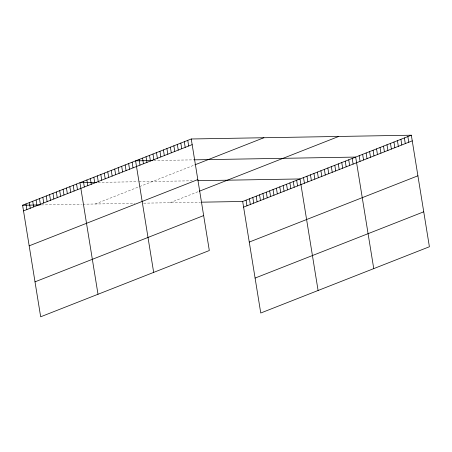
<?xml version="1.0" encoding="UTF-8"?>
<svg xmlns="http://www.w3.org/2000/svg" width="452" height="452" viewBox="0 0 452 452"><rect width="100%" height="100%" fill="white"/><g stroke="black" fill="none" stroke-linecap="round" stroke-linejoin="round"><path stroke-width="0.34" stroke-dasharray="2.26 1.69" d="M95.231 204.005L139.075 186.772M139.64 186.552L194.309 165.07M170.059 202.722L198.727 191.456M153.753 160.539L193.959 159.85M98.095 182.405L137.657 181.727M138.95 181.704L192.185 180.794M41.403 204.925L81.609 204.236M82.908 204.214L134.843 203.321M143.646 203.174L200.535 202.197"/><path stroke-width="0.68" d="M191.247 138.984L209.316 250.527L40.669 316.79L22.6 205.248L191.247 138.984L411.331 135.21L429.4 246.752L260.753 313.016L242.684 201.473L411.331 135.21M23.515 210.898L192.162 144.634M194.891 164.844L263.878 137.736M29.177 245.843L197.823 179.58M199.287 191.236L338.706 136.453M35.007 281.845L203.654 215.581M243.6 207.129L412.252 140.866M249.261 242.069L417.908 175.805M255.092 278.076L423.739 211.807M152.454 160.562L135.594 160.85L153.663 272.392M194.603 159.838L355.679 157.076L373.747 268.618M96.801 182.427L79.942 182.715L98.005 294.258M197.846 180.698L300.026 178.947L318.089 290.489M22.6 205.248L40.109 204.948M201.829 202.174L242.684 201.473M407.857 136.577L408.772 142.227M404.376 137.945L405.291 143.595M400.901 139.312L401.817 144.962M397.421 140.679L398.336 146.329M393.941 142.047L394.856 147.697M390.466 143.414L391.381 149.064M386.985 144.776L387.901 150.431M383.505 146.143L384.42 151.799M380.03 147.51L380.946 153.166M376.55 148.877L377.465 154.533M373.069 150.245L373.985 155.895M369.595 151.612L370.51 157.262M366.114 152.979L367.03 158.629M362.634 154.347L363.555 159.997M359.159 155.714L360.074 161.364M352.204 158.443L353.119 164.099M348.724 159.81L349.639 165.466M345.243 161.178L346.159 166.833M341.768 162.545L342.684 168.195M338.288 163.912L339.203 169.562M334.808 165.279L335.723 170.929M331.333 166.647L332.248 172.297M327.853 168.014L328.768 173.664M324.372 169.376L325.287 175.031M320.897 170.743L321.813 176.399M317.417 172.11L318.332 177.766M313.937 173.478L314.858 179.133M310.462 174.845L311.377 180.495M306.981 176.212L307.897 181.862M303.507 177.579L304.422 183.23M296.653 180.269L297.569 185.925M293.28 181.597L294.195 187.247M289.907 182.919L290.822 188.574M286.534 184.246L287.449 189.897M283.161 185.574L284.076 191.224M279.788 186.896L280.703 192.552M276.415 188.224L277.33 193.874M273.042 189.546L273.957 195.202M269.669 190.874L270.584 196.524M266.296 192.196L267.211 197.852M262.923 193.524L263.838 199.174M259.55 194.846L260.465 200.502M256.177 196.174L257.092 201.824M252.804 197.501L253.719 203.151M249.431 198.823L250.346 204.479M246.057 200.151L246.973 205.801M187.772 140.352L188.687 146.002M184.292 141.719L185.207 147.369M180.811 143.081L181.727 148.736M177.337 144.448L178.252 150.104M173.856 145.815L174.771 151.471M170.381 147.182L171.297 152.832M166.901 148.55L167.816 154.2M163.421 149.917L164.336 155.567M159.946 151.284L160.861 156.934M156.465 152.652L157.381 158.302M152.985 154.019L153.9 159.669M149.51 155.381L150.426 161.036M146.03 156.748L146.945 162.404M142.549 158.115L143.465 163.771M139.075 159.483L139.99 165.138M132.114 162.217L133.029 167.867M128.639 163.584L129.554 169.234M125.159 164.952L126.074 170.602M121.684 166.319L122.599 171.969M118.204 167.681L119.119 173.336M114.723 169.048L115.639 174.704M111.248 170.415L112.164 176.071M107.768 171.783L108.683 177.438M104.288 173.15L105.203 178.8M100.813 174.517L101.728 180.167M97.333 175.885L98.248 181.534M93.852 177.252L94.767 182.902M90.377 178.619L91.293 184.269M86.897 179.981L87.812 185.636M83.417 181.348L84.332 187.004M76.569 184.043L77.484 189.693M73.196 185.365L74.111 191.021M69.823 186.693L70.738 192.343M66.45 188.021L67.365 193.671M63.077 189.343L63.992 194.993M59.704 190.671L60.619 196.321M56.33 191.993L57.246 197.648M52.957 193.32L53.873 198.97M49.584 194.642L50.5 200.298M46.211 195.97L47.127 201.62M42.838 197.292L43.754 202.948M39.465 198.62L40.381 204.27M36.092 199.948L37.007 205.598M32.719 201.27L33.634 206.926M29.346 202.598L30.261 208.248M25.973 203.92L26.888 209.575"/></g></svg>
